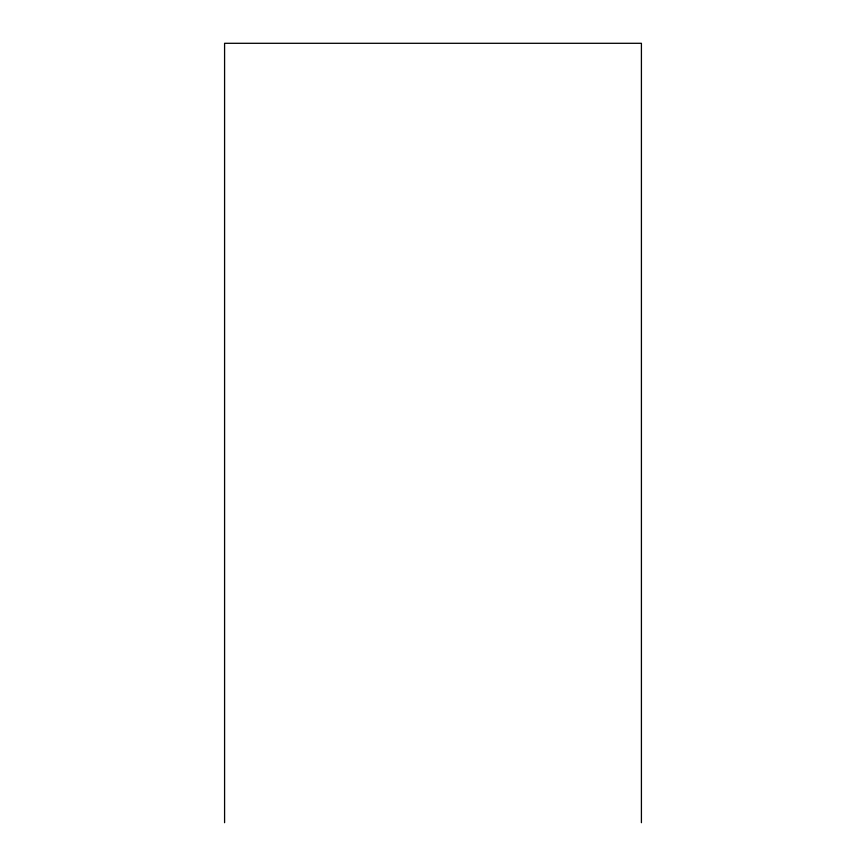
<?xml version="1.0" encoding="UTF-8"?>
<svg xmlns="http://www.w3.org/2000/svg" width="866" height="866" viewBox="0 0 866 866"><rect width="100%" height="100%" fill="white"/><g stroke="black" fill="none" stroke-linecap="round" stroke-linejoin="round"><path stroke-width="1.3" d="M641.414 822.7L641.414 43.3L224.586 43.3L224.586 822.7"/></g></svg>
